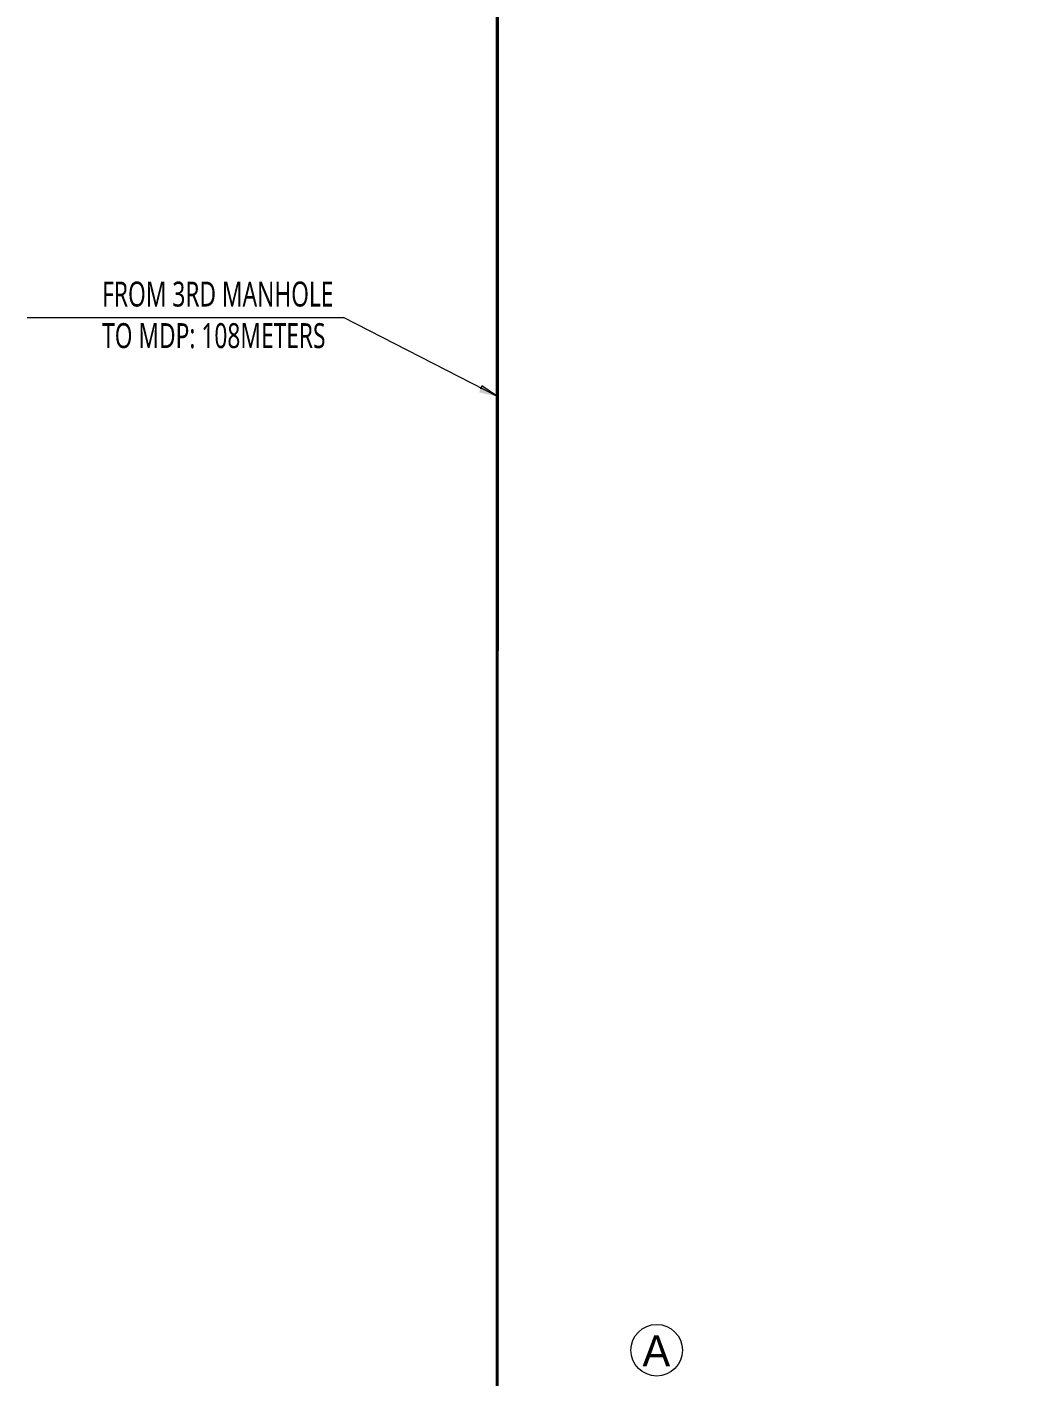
# Model space of a CAD drawing. Header units: metres. Extents: x 75097 to 220695, y -1557923 to -1361206.
# Drawn here: x 76113 to 92095, y -1436793 to -1415133 of the extents above; entities that cross this region are included whole.
import ezdxf

# ---------------------------------------------------------------- set-up
doc = ezdxf.new("R2010")
doc.units = ezdxf.units.M
doc.layers.get('0').update_dxf_attribs({"lineweight": 0})
for name, color, linetype, lineweight in [('A-100 - Copy$0$AxisBalloons_2', 8, 'Continuous', 0), ('A-100 - Copy$0$TEXT', 8, 'Continuous', 0), ('E-LG', 245, 'Continuous', 30), ('E-POWR-TEXT', 6, 'Continuous', 25), ('Frame', 7, 'Continuous', 9)]:
    doc.layers.add(name, color=color, linetype=linetype, lineweight=lineweight)
doc.layers.add('Hatch', color=252, linetype='Continuous')
doc.styles.add('A-100 - Copy$0$Standard', font='GOTHIC.TTF')
doc.styles.add('DC_Elc_Romans', font='elc_romans.shx', dxfattribs={"width": 0.7})

# ---------------------------------------------------------------- blocks, each defined once
blk = doc.blocks.new('A-100 - Copy')
at = {"layer": 'A-100 - Copy$0$AxisBalloons_2'}
blk.add_circle((86217.6, -1436378.8, 2.4), 413.9, dxfattribs=at)
at = {"layer": 'A-100 - Copy$0$TEXT', "insert": (85988.4, -1436139, 2.4), "char_height": 500, "attachment_point": 1, "style": 'A-100 - Copy$0$Standard'}
blk.add_mtext_dynamic_manual_height_columns('A', width=500, gutter_width=1, heights=[0], dxfattribs=at)
blk = doc.blocks.new('A$Ce6586b32')
at = {"layer": 'Hatch', "true_color": 0xf8d731}
h = blk.add_hatch(color=40, dxfattribs=at)
h.set_gradient(color1=(255, 255, 0), color2=(255, 255, 0), tint=1)
h.paths.add_polyline_path([(-10580, 46790), (-10603, 46738), (-10453, 46703, -0.047126), (-10444, 46730)])
h.paths.add_polyline_path([(-10557, 46843), (-10580, 46790), (-10444, 46730, -0.047126), (-10430, 46755)])
h.paths.add_polyline_path([(-10304, 46669), (-10444, 46730, 0.047126), (-10453, 46703)])
h.paths.add_polyline_path([(-10304, 46669), (-10430, 46755, 0.047126), (-10444, 46730)])
at = {"elevation": 0}
blk.add_lwpolyline([(-10319, 7304), (-10292, 77866)], dxfattribs=at)
at = {"layer": 'Frame', "color": 40, "true_color": 0xf8d731}
for points, elevation in [([(-17856, 47941), (-12778, 47941)], 2), ([(-10304, 46669), (-12778, 47941)], 0), ([(-10304, 46669), (-10557, 46843), (-10580, 46790)], 0)]:
    blk.add_lwpolyline(points, dxfattribs=dict(at, elevation=elevation))
at = {"layer": 'E-POWR-TEXT', "insert": (-16651, 48515, 2), "char_height": 400, "width": 13743.89, "attachment_point": 1, "style": 'DC_Elc_Romans'}
blk.add_mtext('{\\f@Microsoft YaHei UI|b0|i0|c0|p34;FROM 3RD MANHOLE \\PTO MDP: 108METERS}', dxfattribs=at)

msp = doc.modelspace()

# ---------------------------------------------------------------- block references
msp.add_blockref('A-100 - Copy', (0, 0))

# ---------------------------------------------------------------- next in the draw order: linework, layer by layer
at = {"layer": 'E-LG', "elevation": 2.4}
msp.add_lwpolyline([(83650.5, -1460432.6), (83650.5, -1389943.5), (104185.2, -1389943.5)], dxfattribs=at)

# ---------------------------------------------------------------- next in the draw order: block references
at = {"layer": 'E-LG'}
msp.add_blockref('A$Ce6586b32', (93969, -1467736.4, 2.4), dxfattribs=at)

doc.saveas('drawing.dxf')
